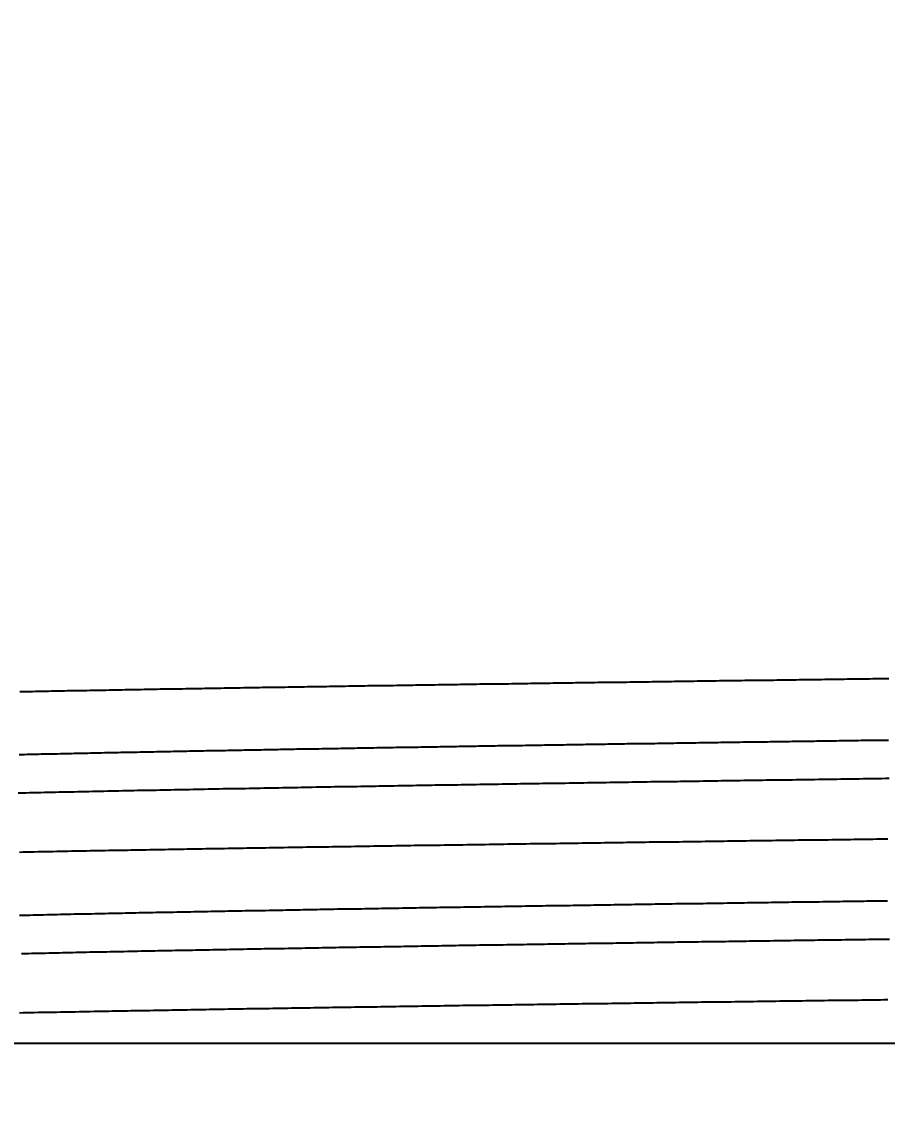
# Model space of a CAD drawing. Header units: millimetres. Extents: x 0 to 5600, y -67 to 2530.
# Drawn here: x 4130.13 to 4138.43, y 874.2 to 884.56 of the extents above; entities that cross this region are included whole.
import ezdxf

# ---------------------------------------------------------------- set-up
doc = ezdxf.new("R2010")
doc.units = ezdxf.units.MM
doc.layers.add('내부선 및 부속', color=4, linetype='Continuous')
doc.layers.add('치수선', color=7, linetype='Continuous')
doc.styles.add('____', font='')
doc.styles.get('____').set_extended_font_data('굴림')
doc.dimstyles.new('MSADIM', dxfattribs={"dimtxt": 33, "dimasz": 17, "dimexe": 10, "dimexo": 7.5, "dimgap": 10, "dimtad": 0, "dimtih": 1, "dimtoh": 1, "dimdec": 0, "dimzin": 1, "dimdsep": 46, "dimtxsty": '____', "dimcen": 11.25, "dimadec": 0, "dimazin": 0, "dimtfac": 1, "dimtdec": 0, "dimtix": 1, "dimtmove": 0, "dimatfit": 3, "dimfxl": 1, "dimtolj": 1, "dimtzin": 1, "dimarcsym": 0})

# ---------------------------------------------------------------- blocks, each defined once
blk = doc.blocks.new('*D10')
at = {"layer": '치수선', "color": 0, "linetype": 'Continuous', "lineweight": -2, "transparency": 16777216}
for p, q in [((3996.713, 930.2), (3855.18, 930.2)), ((3865.18, 913.2), (3865.18, 603.033)), ((3865.18, 247.2), (3865.18, 557.367)), ((4163.713, 230.2), (3855.18, 230.2))]:
    blk.add_line(p, q, dxfattribs=at)
at = {"layer": '치수선', "color": 0, "linetype": 'Continuous', "transparency": 16777216}
for points in [[(3862.347, 913.2), (3868.014, 913.2), (3865.18, 930.2)], [(3862.347, 247.2), (3868.014, 247.2), (3865.18, 230.2)]]:
    blk.add_solid(points, dxfattribs=at)
at = {"layer": '치수선', "color": 0, "linetype": 'Continuous', "transparency": 16777216, "insert": (3865.18, 580.2), "char_height": 25, "attachment_point": 5, "style": '____'}
blk.add_mtext('\\A1;700', dxfattribs=at)

msp = doc.modelspace()

# ---------------------------------------------------------------- linework, layer by layer
at = {"layer": '내부선 및 부속', "linetype": 'Continuous'}
msp.add_line((4167.113, 874.767), (4125.315, 874.767), dxfattribs=at)
at = {"layer": '내부선 및 부속', "linetype": 'Continuous', "flags": 128}
for points in [[(4130.114, 878.139), (4130.145, 878.14), (4130.175, 878.14), (4130.206, 878.141), (4130.237, 878.141), (4130.267, 878.142), (4130.298, 878.143), (4130.328, 878.143), (4130.359, 878.144), (4130.39, 878.144), (4130.42, 878.145), (4130.451, 878.145), (4130.481, 878.146), (4130.512, 878.147), (4130.543, 878.147), (4130.573, 878.148), (4130.604, 878.148), (4130.634, 878.149), (4130.665, 878.149), (4130.696, 878.15), (4130.726, 878.151), (4130.757, 878.151), (4130.787, 878.152), (4130.818, 878.152), (4130.849, 878.153), (4130.879, 878.153), (4130.91, 878.154), (4130.94, 878.154), (4130.971, 878.155), (4131.002, 878.155), (4131.032, 878.156), (4131.063, 878.157), (4131.093, 878.157), (4131.124, 878.158), (4131.155, 878.158), (4131.185, 878.159), (4131.216, 878.159), (4131.247, 878.16), (4131.277, 878.16), (4131.308, 878.161), (4131.338, 878.161), (4131.369, 878.162), (4131.4, 878.162), (4131.43, 878.163), (4131.461, 878.164), (4131.491, 878.164), (4131.522, 878.165), (4131.553, 878.165), (4131.583, 878.166), (4131.614, 878.166), (4131.644, 878.167), (4131.675, 878.167), (4131.706, 878.168), (4131.736, 878.168), (4131.767, 878.169), (4131.797, 878.169), (4131.797, 878.169), (4131.828, 878.17), (4131.859, 878.17), (4131.889, 878.171), (4131.92, 878.171), (4131.95, 878.172), (4131.981, 878.172), (4132.012, 878.173), (4132.042, 878.173), (4132.073, 878.174), (4132.103, 878.174), (4132.134, 878.175), (4132.165, 878.175), (4132.195, 878.176), (4132.226, 878.176), (4132.257, 878.177), (4132.287, 878.177), (4132.318, 878.178), (4132.348, 878.178), (4132.379, 878.179), (4132.41, 878.179), (4132.44, 878.18), (4132.471, 878.18), (4132.501, 878.181), (4132.532, 878.181), (4132.563, 878.182), (4132.593, 878.182), (4132.624, 878.183), (4132.654, 878.183), (4132.685, 878.184), (4132.716, 878.184), (4132.746, 878.185), (4132.777, 878.185), (4132.807, 878.186), (4132.838, 878.186), (4132.869, 878.187), (4132.899, 878.187), (4132.93, 878.188), (4132.96, 878.188), (4132.991, 878.189), (4133.022, 878.189), (4133.052, 878.189), (4133.083, 878.19), (4133.114, 878.19), (4133.144, 878.191), (4133.175, 878.191), (4133.205, 878.192), (4133.236, 878.192), (4133.267, 878.193), (4133.297, 878.193), (4133.328, 878.194), (4133.358, 878.194), (4133.389, 878.195), (4133.42, 878.195), (4133.45, 878.196), (4133.481, 878.196), (4133.511, 878.197), (4133.542, 878.197), (4133.573, 878.197), (4133.603, 878.198), (4133.634, 878.198), (4133.664, 878.199), (4133.695, 878.199), (4133.726, 878.2), (4133.756, 878.2), (4133.787, 878.201), (4133.817, 878.201), (4133.848, 878.202), (4133.879, 878.202), (4133.909, 878.203), (4133.94, 878.203), (4133.97, 878.203), (4134.001, 878.204), (4134.032, 878.204), (4134.062, 878.205), (4134.093, 878.205), (4134.124, 878.206), (4134.154, 878.206), (4134.185, 878.207), (4134.215, 878.207), (4134.246, 878.207), (4134.277, 878.208), (4134.307, 878.208), (4134.338, 878.209), (4134.368, 878.209), (4134.399, 878.21), (4134.43, 878.21), (4134.46, 878.211), (4134.491, 878.211), (4134.521, 878.212), (4134.552, 878.212), (4134.583, 878.212), (4134.613, 878.213), (4134.644, 878.213), (4134.674, 878.214), (4134.705, 878.214), (4134.736, 878.215), (4134.766, 878.215), (4134.797, 878.215), (4134.828, 878.216), (4134.858, 878.216), (4134.858, 878.216), (4134.889, 878.217), (4134.919, 878.217), (4134.95, 878.218), (4134.981, 878.218), (4135.011, 878.219), (4135.042, 878.219), (4135.072, 878.219), (4135.103, 878.22), (4135.134, 878.22), (4135.164, 878.221), (4135.195, 878.221), (4135.225, 878.222), (4135.256, 878.222), (4135.287, 878.222), (4135.317, 878.223), (4135.348, 878.223), (4135.378, 878.224), (4135.409, 878.224), (4135.44, 878.225), (4135.47, 878.225), (4135.501, 878.225), (4135.531, 878.226), (4135.562, 878.226), (4135.593, 878.227), (4135.623, 878.227), (4135.654, 878.228), (4135.685, 878.228), (4135.715, 878.228), (4135.746, 878.229), (4135.776, 878.229), (4135.807, 878.23), (4135.838, 878.23), (4135.868, 878.231), (4135.899, 878.231), (4135.929, 878.231), (4135.96, 878.232), (4135.991, 878.232), (4136.021, 878.233), (4136.052, 878.233), (4136.082, 878.234), (4136.113, 878.234), (4136.144, 878.234), (4136.174, 878.235), (4136.205, 878.235), (4136.235, 878.236), (4136.266, 878.236), (4136.297, 878.236), (4136.327, 878.237), (4136.358, 878.237), (4136.388, 878.238), (4136.419, 878.238), (4136.45, 878.239), (4136.48, 878.239), (4136.511, 878.239), (4136.542, 878.24), (4136.572, 878.24), (4136.603, 878.241), (4136.633, 878.241), (4136.664, 878.241), (4136.695, 878.242), (4136.725, 878.242), (4136.756, 878.243), (4136.786, 878.243), (4136.817, 878.244), (4136.848, 878.244), (4136.878, 878.244), (4136.909, 878.245), (4136.939, 878.245), (4136.97, 878.246), (4137.001, 878.246), (4137.031, 878.246), (4137.062, 878.247), (4137.092, 878.247), (4137.123, 878.248), (4137.154, 878.248), (4137.184, 878.248), (4137.215, 878.249), (4137.246, 878.249), (4137.276, 878.25), (4137.307, 878.25), (4137.337, 878.25), (4137.368, 878.251), (4137.399, 878.251), (4137.429, 878.252), (4137.46, 878.252), (4137.49, 878.252), (4137.521, 878.253), (4137.552, 878.253), (4137.582, 878.254), (4137.613, 878.254), (4137.643, 878.254), (4137.674, 878.255), (4137.705, 878.255), (4137.735, 878.256), (4137.766, 878.256), (4137.796, 878.256), (4137.827, 878.257), (4137.858, 878.257), (4137.888, 878.258), (4137.919, 878.258), (4137.919, 878.258), (4137.949, 878.258), (4137.98, 878.259), (4138.011, 878.259), (4138.041, 878.26), (4138.072, 878.26), (4138.103, 878.26), (4138.133, 878.261), (4138.164, 878.261), (4138.194, 878.262), (4138.225, 878.262), (4138.256, 878.262), (4138.286, 878.263), (4138.317, 878.263), (4138.347, 878.264), (4138.378, 878.264), (4138.409, 878.264), (4138.439, 878.265)], [(4138.437, 877.672), (4138.411, 877.672), (4138.385, 877.672), (4138.358, 877.671), (4138.332, 877.671), (4138.306, 877.671), (4138.306, 877.671), (4138.279, 877.67), (4138.253, 877.67), (4138.227, 877.669), (4138.2, 877.669), (4138.174, 877.669), (4138.148, 877.668), (4138.121, 877.668), (4138.095, 877.668), (4138.068, 877.667), (4138.042, 877.667), (4138.016, 877.667), (4137.989, 877.666), (4137.963, 877.666), (4137.937, 877.665), (4137.91, 877.665), (4137.884, 877.665), (4137.858, 877.664), (4137.831, 877.664), (4137.805, 877.664), (4137.779, 877.663), (4137.752, 877.663), (4137.726, 877.662), (4137.699, 877.662), (4137.673, 877.662), (4137.647, 877.661), (4137.62, 877.661), (4137.594, 877.661), (4137.568, 877.66), (4137.541, 877.66), (4137.515, 877.66), (4137.489, 877.659), (4137.462, 877.659), (4137.436, 877.658), (4137.409, 877.658), (4137.383, 877.658), (4137.357, 877.657), (4137.33, 877.657), (4137.304, 877.657), (4137.278, 877.656), (4137.251, 877.656), (4137.225, 877.655), (4137.199, 877.655), (4137.172, 877.655), (4137.146, 877.654), (4137.12, 877.654), (4137.093, 877.653), (4137.067, 877.653), (4137.04, 877.653), (4137.014, 877.652), (4136.988, 877.652), (4136.961, 877.652), (4136.935, 877.651), (4136.909, 877.651), (4136.882, 877.65), (4136.856, 877.65), (4136.83, 877.65), (4136.803, 877.649), (4136.777, 877.649), (4136.75, 877.649), (4136.724, 877.648), (4136.698, 877.648), (4136.671, 877.647), (4136.645, 877.647), (4136.619, 877.647), (4136.592, 877.646), (4136.566, 877.646), (4136.54, 877.645), (4136.513, 877.645), (4136.487, 877.645), (4136.461, 877.644), (4136.434, 877.644), (4136.408, 877.644), (4136.381, 877.643), (4136.355, 877.643), (4136.329, 877.642), (4136.302, 877.642), (4136.276, 877.642), (4136.25, 877.641), (4136.223, 877.641), (4136.197, 877.64), (4136.171, 877.64), (4136.144, 877.64), (4136.118, 877.639), (4136.091, 877.639), (4136.065, 877.638), (4136.039, 877.638), (4136.012, 877.638), (4135.986, 877.637), (4135.96, 877.637), (4135.933, 877.637), (4135.907, 877.636), (4135.881, 877.636), (4135.854, 877.635), (4135.828, 877.635), (4135.802, 877.635), (4135.775, 877.634), (4135.749, 877.634), (4135.722, 877.633), (4135.696, 877.633), (4135.67, 877.633), (4135.67, 877.633), (4135.643, 877.632), (4135.617, 877.632), (4135.591, 877.631), (4135.564, 877.631), (4135.538, 877.631), (4135.512, 877.63), (4135.485, 877.63), (4135.459, 877.629), (4135.432, 877.629), (4135.406, 877.629), (4135.38, 877.628), (4135.353, 877.628), (4135.327, 877.627), (4135.301, 877.627), (4135.274, 877.627), (4135.248, 877.626), (4135.222, 877.626), (4135.195, 877.625), (4135.169, 877.625), (4135.143, 877.625), (4135.116, 877.624), (4135.09, 877.624), (4135.063, 877.623), (4135.037, 877.623), (4135.011, 877.622), (4134.984, 877.622), (4134.958, 877.622), (4134.932, 877.621), (4134.905, 877.621), (4134.879, 877.62), (4134.853, 877.62), (4134.826, 877.62), (4134.8, 877.619), (4134.774, 877.619), (4134.747, 877.618), (4134.721, 877.618), (4134.694, 877.618), (4134.668, 877.617), (4134.642, 877.617), (4134.615, 877.616), (4134.589, 877.616), (4134.563, 877.615), (4134.536, 877.615), (4134.51, 877.615), (4134.484, 877.614), (4134.457, 877.614), (4134.431, 877.613), (4134.404, 877.613), (4134.378, 877.613), (4134.352, 877.612), (4134.325, 877.612), (4134.299, 877.611), (4134.273, 877.611), (4134.246, 877.61), (4134.22, 877.61), (4134.194, 877.61), (4134.167, 877.609), (4134.141, 877.609), (4134.115, 877.608), (4134.088, 877.608), (4134.062, 877.607), (4134.035, 877.607), (4134.009, 877.607), (4133.983, 877.606), (4133.956, 877.606), (4133.93, 877.605), (4133.904, 877.605), (4133.877, 877.604), (4133.851, 877.604), (4133.825, 877.604), (4133.798, 877.603), (4133.772, 877.603), (4133.746, 877.602), (4133.719, 877.602), (4133.693, 877.601), (4133.666, 877.601), (4133.64, 877.6), (4133.614, 877.6), (4133.587, 877.6), (4133.561, 877.599), (4133.535, 877.599), (4133.508, 877.598), (4133.482, 877.598), (4133.456, 877.597), (4133.429, 877.597), (4133.403, 877.597), (4133.376, 877.596), (4133.35, 877.596), (4133.324, 877.595), (4133.297, 877.595), (4133.271, 877.594), (4133.245, 877.594), (4133.218, 877.593), (4133.192, 877.593), (4133.166, 877.592), (4133.139, 877.592), (4133.113, 877.592), (4133.087, 877.591), (4133.06, 877.591), (4133.034, 877.59), (4133.034, 877.59), (4133.007, 877.59), (4132.981, 877.589), (4132.955, 877.589), (4132.928, 877.588), (4132.902, 877.588), (4132.876, 877.587), (4132.849, 877.587), (4132.823, 877.587), (4132.797, 877.586), (4132.77, 877.586), (4132.744, 877.585), (4132.718, 877.585), (4132.691, 877.584), (4132.665, 877.584), (4132.638, 877.583), (4132.612, 877.583), (4132.586, 877.582), (4132.559, 877.582), (4132.533, 877.581), (4132.507, 877.581), (4132.48, 877.58), (4132.454, 877.58), (4132.428, 877.579), (4132.401, 877.579), (4132.375, 877.579), (4132.349, 877.578), (4132.322, 877.578), (4132.296, 877.577), (4132.269, 877.577), (4132.243, 877.576), (4132.217, 877.576), (4132.19, 877.575), (4132.164, 877.575), (4132.138, 877.574), (4132.111, 877.574), (4132.085, 877.573), (4132.059, 877.573), (4132.032, 877.572), (4132.006, 877.572), (4131.98, 877.571), (4131.953, 877.571), (4131.927, 877.57), (4131.9, 877.57), (4131.874, 877.569), (4131.848, 877.569), (4131.821, 877.568), (4131.795, 877.568), (4131.769, 877.567), (4131.742, 877.567), (4131.716, 877.566), (4131.69, 877.566), (4131.663, 877.565), (4131.637, 877.565), (4131.611, 877.564), (4131.584, 877.564), (4131.558, 877.563), (4131.531, 877.563), (4131.505, 877.562), (4131.479, 877.562), (4131.452, 877.561), (4131.426, 877.561), (4131.4, 877.56), (4131.373, 877.56), (4131.347, 877.559), (4131.321, 877.559), (4131.294, 877.558), (4131.268, 877.558), (4131.241, 877.557), (4131.215, 877.556), (4131.189, 877.556), (4131.162, 877.555), (4131.136, 877.555), (4131.11, 877.554), (4131.083, 877.554), (4131.057, 877.553), (4131.031, 877.553), (4131.004, 877.552), (4130.978, 877.552), (4130.952, 877.551), (4130.925, 877.551), (4130.899, 877.55), (4130.873, 877.55), (4130.846, 877.549), (4130.82, 877.548), (4130.793, 877.548), (4130.767, 877.547), (4130.741, 877.547), (4130.714, 877.546), (4130.688, 877.546), (4130.662, 877.545), (4130.635, 877.545), (4130.609, 877.544), (4130.583, 877.543), (4130.556, 877.543), (4130.53, 877.542), (4130.504, 877.542), (4130.477, 877.541), (4130.451, 877.541), (4130.424, 877.54), (4130.398, 877.539), (4130.398, 877.539), (4130.372, 877.539), (4130.345, 877.538), (4130.319, 877.538), (4130.293, 877.537), (4130.266, 877.536), (4130.24, 877.536), (4130.214, 877.535), (4130.187, 877.535), (4130.161, 877.534), (4130.135, 877.534), (4130.108, 877.533)], [(4138.442, 877.305), (4138.407, 877.305), (4138.371, 877.304), (4138.335, 877.304), (4138.3, 877.303), (4138.264, 877.303), (4138.229, 877.302), (4138.193, 877.302), (4138.157, 877.301), (4138.122, 877.301), (4138.086, 877.3), (4138.05, 877.3), (4138.015, 877.299), (4137.979, 877.299), (4137.943, 877.298), (4137.908, 877.298), (4137.872, 877.297), (4137.836, 877.297), (4137.801, 877.296), (4137.765, 877.296), (4137.729, 877.295), (4137.694, 877.295), (4137.658, 877.294), (4137.623, 877.294), (4137.587, 877.293), (4137.551, 877.293), (4137.516, 877.292), (4137.48, 877.292), (4137.444, 877.291), (4137.409, 877.291), (4137.373, 877.29), (4137.337, 877.29), (4137.302, 877.289), (4137.266, 877.289), (4137.23, 877.288), (4137.195, 877.288), (4137.159, 877.287), (4137.123, 877.287), (4137.088, 877.286), (4137.052, 877.286), (4137.017, 877.285), (4136.981, 877.285), (4136.945, 877.284), (4136.91, 877.284), (4136.874, 877.283), (4136.838, 877.283), (4136.803, 877.282), (4136.767, 877.282), (4136.731, 877.281), (4136.696, 877.28), (4136.66, 877.28), (4136.624, 877.279), (4136.589, 877.279), (4136.553, 877.278), (4136.517, 877.278), (4136.482, 877.277), (4136.446, 877.277), (4136.411, 877.276), (4136.375, 877.276), (4136.339, 877.275), (4136.304, 877.275), (4136.268, 877.274), (4136.232, 877.274), (4136.197, 877.273), (4136.161, 877.273), (4136.125, 877.272), (4136.09, 877.272), (4136.054, 877.271), (4136.018, 877.271), (4135.983, 877.27), (4135.947, 877.269), (4135.911, 877.269), (4135.876, 877.268), (4135.84, 877.268), (4135.805, 877.267), (4135.769, 877.267), (4135.733, 877.266), (4135.698, 877.266), (4135.662, 877.265), (4135.626, 877.265), (4135.591, 877.264), (4135.555, 877.264), (4135.519, 877.263), (4135.519, 877.263), (4135.484, 877.262), (4135.448, 877.262), (4135.412, 877.261), (4135.377, 877.261), (4135.341, 877.26), (4135.305, 877.26), (4135.27, 877.259), (4135.234, 877.259), (4135.199, 877.258), (4135.163, 877.258), (4135.127, 877.257), (4135.092, 877.256), (4135.056, 877.256), (4135.02, 877.255), (4134.985, 877.255), (4134.949, 877.254), (4134.913, 877.254), (4134.878, 877.253), (4134.842, 877.253), (4134.806, 877.252), (4134.771, 877.251), (4134.735, 877.251), (4134.699, 877.25), (4134.664, 877.25), (4134.628, 877.249), (4134.593, 877.249), (4134.557, 877.248), (4134.521, 877.248), (4134.486, 877.247), (4134.45, 877.246), (4134.414, 877.246), (4134.379, 877.245), (4134.343, 877.245), (4134.307, 877.244), (4134.272, 877.244), (4134.236, 877.243), (4134.2, 877.242), (4134.165, 877.242), (4134.129, 877.241), (4134.093, 877.241), (4134.058, 877.24), (4134.022, 877.24), (4133.987, 877.239), (4133.951, 877.238), (4133.915, 877.238), (4133.88, 877.237), (4133.844, 877.237), (4133.808, 877.236), (4133.773, 877.235), (4133.737, 877.235), (4133.701, 877.234), (4133.666, 877.234), (4133.63, 877.233), (4133.594, 877.232), (4133.559, 877.232), (4133.523, 877.231), (4133.487, 877.231), (4133.452, 877.23), (4133.416, 877.229), (4133.381, 877.229), (4133.345, 877.228), (4133.309, 877.228), (4133.274, 877.227), (4133.238, 877.226), (4133.202, 877.226), (4133.167, 877.225), (4133.131, 877.225), (4133.095, 877.224), (4133.06, 877.223), (4133.024, 877.223), (4132.988, 877.222), (4132.953, 877.222), (4132.917, 877.221), (4132.881, 877.22), (4132.846, 877.22), (4132.81, 877.219), (4132.775, 877.218), (4132.739, 877.218), (4132.703, 877.217), (4132.668, 877.217), (4132.632, 877.216), (4132.596, 877.215), (4132.561, 877.215), (4132.525, 877.214), (4132.489, 877.213), (4132.454, 877.213), (4132.418, 877.212), (4132.382, 877.211), (4132.347, 877.211), (4132.311, 877.21), (4132.276, 877.209), (4132.24, 877.209), (4132.204, 877.208), (4132.169, 877.208), (4132.133, 877.207), (4132.097, 877.206), (4132.062, 877.206), (4132.026, 877.205), (4131.99, 877.204), (4131.955, 877.204), (4131.955, 877.204), (4131.919, 877.203), (4131.883, 877.202), (4131.848, 877.202), (4131.812, 877.201), (4131.776, 877.2), (4131.741, 877.199), (4131.705, 877.199), (4131.67, 877.198), (4131.634, 877.197), (4131.598, 877.197), (4131.563, 877.196), (4131.527, 877.195), (4131.491, 877.195), (4131.456, 877.194), (4131.42, 877.193), (4131.384, 877.193), (4131.349, 877.192), (4131.313, 877.191), (4131.277, 877.19), (4131.242, 877.19), (4131.206, 877.189), (4131.171, 877.188), (4131.135, 877.188), (4131.099, 877.187), (4131.064, 877.186), (4131.028, 877.185), (4130.992, 877.185), (4130.957, 877.184), (4130.921, 877.183), (4130.885, 877.183), (4130.85, 877.182), (4130.814, 877.181), (4130.778, 877.18), (4130.743, 877.18), (4130.707, 877.179), (4130.672, 877.178), (4130.636, 877.177), (4130.6, 877.177), (4130.565, 877.176), (4130.529, 877.175), (4130.493, 877.174), (4130.458, 877.173), (4130.422, 877.173), (4130.386, 877.172), (4130.351, 877.171), (4130.315, 877.17), (4130.279, 877.169), (4130.244, 877.169), (4130.208, 877.168), (4130.173, 877.167), (4130.137, 877.166), (4130.101, 877.165)], [(4138.43, 876.725), (4138.395, 876.724), (4138.359, 876.724), (4138.323, 876.724), (4138.287, 876.723), (4138.252, 876.723), (4138.216, 876.722), (4138.18, 876.722), (4138.145, 876.721), (4138.109, 876.721), (4138.073, 876.72), (4138.038, 876.72), (4138.002, 876.719), (4137.966, 876.719), (4137.93, 876.718), (4137.895, 876.718), (4137.859, 876.717), (4137.823, 876.717), (4137.788, 876.717), (4137.752, 876.716), (4137.716, 876.716), (4137.68, 876.715), (4137.645, 876.715), (4137.609, 876.714), (4137.573, 876.714), (4137.538, 876.713), (4137.502, 876.713), (4137.466, 876.712), (4137.431, 876.712), (4137.395, 876.711), (4137.359, 876.711), (4137.323, 876.71), (4137.288, 876.71), (4137.252, 876.709), (4137.216, 876.709), (4137.181, 876.709), (4137.145, 876.708), (4137.109, 876.708), (4137.074, 876.707), (4137.038, 876.707), (4137.002, 876.706), (4136.966, 876.706), (4136.931, 876.705), (4136.895, 876.705), (4136.859, 876.704), (4136.824, 876.704), (4136.788, 876.703), (4136.752, 876.703), (4136.716, 876.702), (4136.681, 876.702), (4136.645, 876.701), (4136.609, 876.701), (4136.574, 876.7), (4136.538, 876.7), (4136.502, 876.699), (4136.467, 876.699), (4136.431, 876.698), (4136.395, 876.698), (4136.359, 876.697), (4136.324, 876.697), (4136.288, 876.697), (4136.252, 876.696), (4136.217, 876.696), (4136.181, 876.695), (4136.145, 876.695), (4136.11, 876.694), (4136.074, 876.694), (4136.038, 876.693), (4136.002, 876.693), (4135.967, 876.692), (4135.931, 876.692), (4135.895, 876.691), (4135.86, 876.691), (4135.824, 876.69), (4135.788, 876.69), (4135.752, 876.689), (4135.717, 876.689), (4135.681, 876.688), (4135.645, 876.688), (4135.61, 876.687), (4135.574, 876.687), (4135.538, 876.686), (4135.503, 876.686), (4135.503, 876.686), (4135.467, 876.685), (4135.431, 876.685), (4135.395, 876.684), (4135.36, 876.684), (4135.324, 876.683), (4135.288, 876.683), (4135.253, 876.682), (4135.217, 876.682), (4135.181, 876.681), (4135.146, 876.681), (4135.11, 876.68), (4135.074, 876.68), (4135.038, 876.679), (4135.003, 876.679), (4134.967, 876.678), (4134.931, 876.678), (4134.896, 876.677), (4134.86, 876.677), (4134.824, 876.676), (4134.789, 876.676), (4134.753, 876.675), (4134.717, 876.675), (4134.681, 876.674), (4134.646, 876.673), (4134.61, 876.673), (4134.574, 876.672), (4134.539, 876.672), (4134.503, 876.671), (4134.467, 876.671), (4134.431, 876.67), (4134.396, 876.67), (4134.36, 876.669), (4134.324, 876.669), (4134.289, 876.668), (4134.253, 876.668), (4134.217, 876.667), (4134.182, 876.667), (4134.146, 876.666), (4134.11, 876.666), (4134.074, 876.665), (4134.039, 876.665), (4134.003, 876.664), (4133.967, 876.664), (4133.932, 876.663), (4133.896, 876.663), (4133.86, 876.662), (4133.825, 876.661), (4133.789, 876.661), (4133.753, 876.66), (4133.717, 876.66), (4133.682, 876.659), (4133.646, 876.659), (4133.61, 876.658), (4133.575, 876.658), (4133.539, 876.657), (4133.503, 876.657), (4133.467, 876.656), (4133.432, 876.656), (4133.396, 876.655), (4133.36, 876.654), (4133.325, 876.654), (4133.289, 876.653), (4133.253, 876.653), (4133.218, 876.652), (4133.182, 876.652), (4133.146, 876.651), (4133.11, 876.651), (4133.075, 876.65), (4133.039, 876.649), (4133.003, 876.649), (4132.968, 876.648), (4132.932, 876.648), (4132.896, 876.647), (4132.861, 876.647), (4132.825, 876.646), (4132.789, 876.646), (4132.753, 876.645), (4132.718, 876.644), (4132.682, 876.644), (4132.646, 876.643), (4132.611, 876.643), (4132.575, 876.642), (4132.539, 876.642), (4132.504, 876.641), (4132.468, 876.64), (4132.432, 876.64), (4132.396, 876.639), (4132.361, 876.639), (4132.325, 876.638), (4132.289, 876.638), (4132.254, 876.637), (4132.218, 876.636), (4132.182, 876.636), (4132.147, 876.635), (4132.111, 876.635), (4132.075, 876.634), (4132.039, 876.633), (4132.004, 876.633), (4131.968, 876.632), (4131.932, 876.632), (4131.932, 876.632), (4131.897, 876.631), (4131.861, 876.63), (4131.825, 876.63), (4131.789, 876.629), (4131.754, 876.629), (4131.718, 876.628), (4131.682, 876.627), (4131.647, 876.627), (4131.611, 876.626), (4131.575, 876.626), (4131.54, 876.625), (4131.504, 876.624), (4131.468, 876.624), (4131.432, 876.623), (4131.397, 876.623), (4131.361, 876.622), (4131.325, 876.621), (4131.29, 876.621), (4131.254, 876.62), (4131.218, 876.619), (4131.183, 876.619), (4131.147, 876.618), (4131.111, 876.618), (4131.075, 876.617), (4131.04, 876.616), (4131.004, 876.616), (4130.968, 876.615), (4130.933, 876.614), (4130.897, 876.614), (4130.861, 876.613), (4130.826, 876.613), (4130.79, 876.612), (4130.754, 876.611), (4130.718, 876.611), (4130.683, 876.61), (4130.647, 876.609), (4130.611, 876.609), (4130.576, 876.608), (4130.54, 876.607), (4130.504, 876.607), (4130.469, 876.606), (4130.433, 876.605), (4130.397, 876.605), (4130.361, 876.604), (4130.326, 876.603), (4130.29, 876.603), (4130.254, 876.602), (4130.219, 876.601), (4130.183, 876.601), (4130.147, 876.6), (4130.112, 876.599)], [(4138.429, 876.132), (4138.396, 876.132), (4138.364, 876.132), (4138.331, 876.131), (4138.298, 876.131), (4138.265, 876.13), (4138.233, 876.13), (4138.2, 876.129), (4138.167, 876.129), (4138.134, 876.128), (4138.102, 876.128), (4138.069, 876.127), (4138.036, 876.127), (4138.003, 876.127), (4137.971, 876.126), (4137.938, 876.126), (4137.905, 876.125), (4137.872, 876.125), (4137.84, 876.124), (4137.807, 876.124), (4137.774, 876.123), (4137.741, 876.123), (4137.709, 876.122), (4137.676, 876.122), (4137.643, 876.122), (4137.61, 876.121), (4137.578, 876.121), (4137.545, 876.12), (4137.512, 876.12), (4137.48, 876.119), (4137.447, 876.119), (4137.414, 876.118), (4137.381, 876.118), (4137.349, 876.117), (4137.316, 876.117), (4137.283, 876.116), (4137.25, 876.116), (4137.218, 876.115), (4137.185, 876.115), (4137.152, 876.115), (4137.119, 876.114), (4137.087, 876.114), (4137.054, 876.113), (4137.021, 876.113), (4136.988, 876.112), (4136.956, 876.112), (4136.923, 876.111), (4136.89, 876.111), (4136.857, 876.11), (4136.825, 876.11), (4136.792, 876.109), (4136.759, 876.109), (4136.727, 876.108), (4136.694, 876.108), (4136.661, 876.107), (4136.628, 876.107), (4136.596, 876.106), (4136.563, 876.106), (4136.53, 876.106), (4136.497, 876.105), (4136.465, 876.105), (4136.432, 876.104), (4136.399, 876.104), (4136.366, 876.103), (4136.334, 876.103), (4136.301, 876.102), (4136.268, 876.102), (4136.235, 876.101), (4136.203, 876.101), (4136.17, 876.1), (4136.137, 876.1), (4136.104, 876.099), (4136.104, 876.099), (4136.072, 876.099), (4136.039, 876.098), (4136.006, 876.098), (4135.974, 876.097), (4135.941, 876.097), (4135.908, 876.096), (4135.875, 876.096), (4135.843, 876.095), (4135.81, 876.095), (4135.777, 876.094), (4135.744, 876.094), (4135.712, 876.093), (4135.679, 876.093), (4135.646, 876.092), (4135.613, 876.092), (4135.581, 876.091), (4135.548, 876.091), (4135.515, 876.09), (4135.482, 876.09), (4135.45, 876.089), (4135.417, 876.089), (4135.384, 876.088), (4135.351, 876.088), (4135.319, 876.087), (4135.286, 876.087), (4135.253, 876.086), (4135.221, 876.086), (4135.188, 876.085), (4135.155, 876.085), (4135.122, 876.084), (4135.09, 876.084), (4135.057, 876.083), (4135.024, 876.083), (4134.991, 876.082), (4134.959, 876.082), (4134.926, 876.081), (4134.893, 876.081), (4134.86, 876.08), (4134.828, 876.08), (4134.795, 876.079), (4134.762, 876.079), (4134.729, 876.078), (4134.697, 876.078), (4134.664, 876.077), (4134.631, 876.077), (4134.598, 876.076), (4134.566, 876.076), (4134.533, 876.075), (4134.5, 876.075), (4134.468, 876.074), (4134.435, 876.074), (4134.402, 876.073), (4134.369, 876.073), (4134.337, 876.072), (4134.304, 876.072), (4134.271, 876.071), (4134.238, 876.07), (4134.206, 876.07), (4134.173, 876.069), (4134.14, 876.069), (4134.107, 876.068), (4134.075, 876.068), (4134.042, 876.067), (4134.009, 876.067), (4133.976, 876.066), (4133.944, 876.066), (4133.911, 876.065), (4133.878, 876.065), (4133.845, 876.064), (4133.813, 876.064), (4133.78, 876.063), (4133.747, 876.062), (4133.715, 876.062), (4133.682, 876.061), (4133.649, 876.061), (4133.616, 876.06), (4133.584, 876.06), (4133.551, 876.059), (4133.518, 876.059), (4133.485, 876.058), (4133.453, 876.058), (4133.42, 876.057), (4133.387, 876.056), (4133.354, 876.056), (4133.322, 876.055), (4133.289, 876.055), (4133.256, 876.054), (4133.223, 876.054), (4133.191, 876.053), (4133.158, 876.053), (4133.125, 876.052), (4133.092, 876.051), (4133.06, 876.051), (4133.027, 876.05), (4132.994, 876.05), (4132.962, 876.049), (4132.929, 876.049), (4132.896, 876.048), (4132.863, 876.047), (4132.831, 876.047), (4132.831, 876.047), (4132.798, 876.046), (4132.765, 876.046), (4132.732, 876.045), (4132.7, 876.045), (4132.667, 876.044), (4132.634, 876.043), (4132.601, 876.043), (4132.569, 876.042), (4132.536, 876.042), (4132.503, 876.041), (4132.47, 876.04), (4132.438, 876.04), (4132.405, 876.039), (4132.372, 876.039), (4132.34, 876.038), (4132.307, 876.037), (4132.274, 876.037), (4132.241, 876.036), (4132.209, 876.036), (4132.176, 876.035), (4132.143, 876.034), (4132.11, 876.034), (4132.078, 876.033), (4132.045, 876.033), (4132.012, 876.032), (4131.979, 876.031), (4131.947, 876.031), (4131.914, 876.03), (4131.881, 876.03), (4131.848, 876.029), (4131.816, 876.028), (4131.783, 876.028), (4131.75, 876.027), (4131.718, 876.026), (4131.685, 876.026), (4131.652, 876.025), (4131.619, 876.025), (4131.587, 876.024), (4131.554, 876.023), (4131.521, 876.023), (4131.488, 876.022), (4131.456, 876.021), (4131.423, 876.021), (4131.39, 876.02), (4131.357, 876.02), (4131.325, 876.019), (4131.292, 876.018), (4131.259, 876.018), (4131.226, 876.017), (4131.194, 876.016), (4131.161, 876.016), (4131.128, 876.015), (4131.096, 876.014), (4131.063, 876.014), (4131.03, 876.013), (4130.997, 876.012), (4130.965, 876.012), (4130.932, 876.011), (4130.899, 876.01), (4130.866, 876.01), (4130.834, 876.009), (4130.801, 876.008), (4130.768, 876.008), (4130.735, 876.007), (4130.703, 876.006), (4130.67, 876.005), (4130.637, 876.005), (4130.604, 876.004), (4130.572, 876.003), (4130.539, 876.003), (4130.506, 876.002), (4130.474, 876.001), (4130.441, 876.001), (4130.408, 876), (4130.375, 875.999), (4130.343, 875.998), (4130.31, 875.998), (4130.277, 875.997), (4130.244, 875.996), (4130.212, 875.995), (4130.179, 875.995), (4130.146, 875.994), (4130.113, 875.993)], [(4138.447, 875.765), (4138.414, 875.765), (4138.381, 875.765), (4138.349, 875.764), (4138.316, 875.764), (4138.283, 875.763), (4138.25, 875.763), (4138.218, 875.762), (4138.185, 875.762), (4138.152, 875.761), (4138.119, 875.761), (4138.087, 875.76), (4138.054, 875.76), (4138.021, 875.76), (4137.988, 875.759), (4137.956, 875.759), (4137.923, 875.758), (4137.89, 875.758), (4137.857, 875.757), (4137.825, 875.757), (4137.792, 875.756), (4137.759, 875.756), (4137.727, 875.755), (4137.694, 875.755), (4137.661, 875.754), (4137.628, 875.754), (4137.596, 875.754), (4137.563, 875.753), (4137.53, 875.753), (4137.497, 875.752), (4137.465, 875.752), (4137.432, 875.751), (4137.399, 875.751), (4137.366, 875.75), (4137.334, 875.75), (4137.301, 875.749), (4137.268, 875.749), (4137.235, 875.748), (4137.203, 875.748), (4137.17, 875.748), (4137.137, 875.747), (4137.104, 875.747), (4137.072, 875.746), (4137.039, 875.746), (4137.006, 875.745), (4136.973, 875.745), (4136.941, 875.744), (4136.908, 875.744), (4136.875, 875.743), (4136.843, 875.743), (4136.81, 875.742), (4136.777, 875.742), (4136.744, 875.741), (4136.712, 875.741), (4136.679, 875.74), (4136.646, 875.74), (4136.613, 875.739), (4136.581, 875.739), (4136.548, 875.739), (4136.515, 875.738), (4136.482, 875.738), (4136.45, 875.737), (4136.417, 875.737), (4136.384, 875.736), (4136.351, 875.736), (4136.319, 875.735), (4136.286, 875.735), (4136.253, 875.734), (4136.22, 875.734), (4136.188, 875.733), (4136.155, 875.733), (4136.122, 875.732), (4136.122, 875.732), (4136.09, 875.732), (4136.057, 875.731), (4136.024, 875.731), (4135.991, 875.73), (4135.959, 875.73), (4135.926, 875.729), (4135.893, 875.729), (4135.86, 875.728), (4135.828, 875.728), (4135.795, 875.727), (4135.762, 875.727), (4135.729, 875.726), (4135.697, 875.726), (4135.664, 875.725), (4135.631, 875.725), (4135.598, 875.724), (4135.566, 875.724), (4135.533, 875.723), (4135.5, 875.723), (4135.467, 875.722), (4135.435, 875.722), (4135.402, 875.721), (4135.369, 875.721), (4135.337, 875.72), (4135.304, 875.72), (4135.271, 875.719), (4135.238, 875.719), (4135.206, 875.718), (4135.173, 875.718), (4135.14, 875.717), (4135.107, 875.717), (4135.075, 875.716), (4135.042, 875.716), (4135.009, 875.715), (4134.976, 875.715), (4134.944, 875.714), (4134.911, 875.714), (4134.878, 875.713), (4134.845, 875.713), (4134.813, 875.712), (4134.78, 875.712), (4134.747, 875.711), (4134.714, 875.711), (4134.682, 875.71), (4134.649, 875.71), (4134.616, 875.709), (4134.584, 875.709), (4134.551, 875.708), (4134.518, 875.708), (4134.485, 875.707), (4134.453, 875.707), (4134.42, 875.706), (4134.387, 875.706), (4134.354, 875.705), (4134.322, 875.705), (4134.289, 875.704), (4134.256, 875.703), (4134.223, 875.703), (4134.191, 875.702), (4134.158, 875.702), (4134.125, 875.701), (4134.092, 875.701), (4134.06, 875.7), (4134.027, 875.7), (4133.994, 875.699), (4133.961, 875.699), (4133.929, 875.698), (4133.896, 875.698), (4133.863, 875.697), (4133.831, 875.697), (4133.798, 875.696), (4133.765, 875.695), (4133.732, 875.695), (4133.7, 875.694), (4133.667, 875.694), (4133.634, 875.693), (4133.601, 875.693), (4133.569, 875.692), (4133.536, 875.692), (4133.503, 875.691), (4133.47, 875.691), (4133.438, 875.69), (4133.405, 875.689), (4133.372, 875.689), (4133.339, 875.688), (4133.307, 875.688), (4133.274, 875.687), (4133.241, 875.687), (4133.208, 875.686), (4133.176, 875.686), (4133.143, 875.685), (4133.11, 875.684), (4133.078, 875.684), (4133.045, 875.683), (4133.012, 875.683), (4132.979, 875.682), (4132.947, 875.682), (4132.914, 875.681), (4132.881, 875.68), (4132.848, 875.68), (4132.848, 875.68), (4132.816, 875.679), (4132.783, 875.679), (4132.75, 875.678), (4132.717, 875.678), (4132.685, 875.677), (4132.652, 875.676), (4132.619, 875.676), (4132.586, 875.675), (4132.554, 875.675), (4132.521, 875.674), (4132.488, 875.673), (4132.456, 875.673), (4132.423, 875.672), (4132.39, 875.672), (4132.357, 875.671), (4132.325, 875.671), (4132.292, 875.67), (4132.259, 875.669), (4132.226, 875.669), (4132.194, 875.668), (4132.161, 875.668), (4132.128, 875.667), (4132.095, 875.666), (4132.063, 875.666), (4132.03, 875.665), (4131.997, 875.665), (4131.964, 875.664), (4131.932, 875.663), (4131.899, 875.663), (4131.866, 875.662), (4131.833, 875.661), (4131.801, 875.661), (4131.768, 875.66), (4131.735, 875.66), (4131.703, 875.659), (4131.67, 875.658), (4131.637, 875.658), (4131.604, 875.657), (4131.572, 875.656), (4131.539, 875.656), (4131.506, 875.655), (4131.473, 875.655), (4131.441, 875.654), (4131.408, 875.653), (4131.375, 875.653), (4131.342, 875.652), (4131.31, 875.651), (4131.277, 875.651), (4131.244, 875.65), (4131.211, 875.649), (4131.179, 875.649), (4131.146, 875.648), (4131.113, 875.647), (4131.081, 875.647), (4131.048, 875.646), (4131.015, 875.645), (4130.982, 875.645), (4130.95, 875.644), (4130.917, 875.643), (4130.884, 875.643), (4130.851, 875.642), (4130.819, 875.641), (4130.786, 875.641), (4130.753, 875.64), (4130.72, 875.639), (4130.688, 875.639), (4130.655, 875.638), (4130.622, 875.637), (4130.59, 875.636), (4130.557, 875.636), (4130.524, 875.635), (4130.491, 875.634), (4130.459, 875.634), (4130.426, 875.633), (4130.393, 875.632), (4130.36, 875.631), (4130.328, 875.631), (4130.295, 875.63), (4130.262, 875.629), (4130.229, 875.629), (4130.197, 875.628), (4130.164, 875.627), (4130.131, 875.626)], [(4138.43, 875.185), (4138.395, 875.185), (4138.359, 875.184), (4138.323, 875.184), (4138.287, 875.183), (4138.252, 875.183), (4138.216, 875.182), (4138.18, 875.182), (4138.145, 875.181), (4138.109, 875.181), (4138.073, 875.18), (4138.038, 875.18), (4138.002, 875.18), (4137.966, 875.179), (4137.93, 875.179), (4137.895, 875.178), (4137.859, 875.178), (4137.823, 875.177), (4137.788, 875.177), (4137.752, 875.176), (4137.716, 875.176), (4137.68, 875.175), (4137.645, 875.175), (4137.609, 875.174), (4137.573, 875.174), (4137.538, 875.173), (4137.502, 875.173), (4137.466, 875.172), (4137.431, 875.172), (4137.395, 875.172), (4137.359, 875.171), (4137.323, 875.171), (4137.288, 875.17), (4137.252, 875.17), (4137.216, 875.169), (4137.181, 875.169), (4137.145, 875.168), (4137.109, 875.168), (4137.074, 875.167), (4137.038, 875.167), (4137.002, 875.166), (4136.966, 875.166), (4136.931, 875.165), (4136.895, 875.165), (4136.859, 875.164), (4136.824, 875.164), (4136.788, 875.163), (4136.752, 875.163), (4136.716, 875.162), (4136.681, 875.162), (4136.645, 875.162), (4136.609, 875.161), (4136.574, 875.161), (4136.538, 875.16), (4136.502, 875.16), (4136.467, 875.159), (4136.431, 875.159), (4136.395, 875.158), (4136.359, 875.158), (4136.324, 875.157), (4136.288, 875.157), (4136.252, 875.156), (4136.217, 875.156), (4136.181, 875.155), (4136.145, 875.155), (4136.11, 875.154), (4136.074, 875.154), (4136.038, 875.153), (4136.002, 875.153), (4135.967, 875.152), (4135.931, 875.152), (4135.895, 875.151), (4135.86, 875.151), (4135.824, 875.15), (4135.788, 875.15), (4135.752, 875.149), (4135.717, 875.149), (4135.681, 875.148), (4135.645, 875.148), (4135.61, 875.147), (4135.574, 875.147), (4135.538, 875.146), (4135.503, 875.146), (4135.503, 875.146), (4135.467, 875.145), (4135.431, 875.145), (4135.395, 875.144), (4135.36, 875.144), (4135.324, 875.143), (4135.288, 875.143), (4135.253, 875.142), (4135.217, 875.142), (4135.181, 875.141), (4135.146, 875.141), (4135.11, 875.14), (4135.074, 875.14), (4135.038, 875.139), (4135.003, 875.139), (4134.967, 875.138), (4134.931, 875.138), (4134.896, 875.137), (4134.86, 875.137), (4134.824, 875.136), (4134.788, 875.136), (4134.753, 875.135), (4134.717, 875.135), (4134.681, 875.134), (4134.646, 875.134), (4134.61, 875.133), (4134.574, 875.133), (4134.539, 875.132), (4134.503, 875.132), (4134.467, 875.131), (4134.431, 875.131), (4134.396, 875.13), (4134.36, 875.13), (4134.324, 875.129), (4134.289, 875.128), (4134.253, 875.128), (4134.217, 875.127), (4134.182, 875.127), (4134.146, 875.126), (4134.11, 875.126), (4134.074, 875.125), (4134.039, 875.125), (4134.003, 875.124), (4133.967, 875.124), (4133.932, 875.123), (4133.896, 875.123), (4133.86, 875.122), (4133.825, 875.122), (4133.789, 875.121), (4133.753, 875.121), (4133.717, 875.12), (4133.682, 875.119), (4133.646, 875.119), (4133.61, 875.118), (4133.575, 875.118), (4133.539, 875.117), (4133.503, 875.117), (4133.467, 875.116), (4133.432, 875.116), (4133.396, 875.115), (4133.36, 875.115), (4133.325, 875.114), (4133.289, 875.113), (4133.253, 875.113), (4133.218, 875.112), (4133.182, 875.112), (4133.146, 875.111), (4133.11, 875.111), (4133.075, 875.11), (4133.039, 875.11), (4133.003, 875.109), (4132.968, 875.109), (4132.932, 875.108), (4132.896, 875.107), (4132.861, 875.107), (4132.825, 875.106), (4132.789, 875.106), (4132.753, 875.105), (4132.718, 875.105), (4132.682, 875.104), (4132.646, 875.103), (4132.611, 875.103), (4132.575, 875.102), (4132.539, 875.102), (4132.504, 875.101), (4132.468, 875.101), (4132.432, 875.1), (4132.396, 875.099), (4132.361, 875.099), (4132.325, 875.098), (4132.289, 875.098), (4132.254, 875.097), (4132.218, 875.097), (4132.182, 875.096), (4132.146, 875.095), (4132.111, 875.095), (4132.075, 875.094), (4132.039, 875.094), (4132.004, 875.093), (4131.968, 875.092), (4131.932, 875.092), (4131.932, 875.092), (4131.897, 875.091), (4131.861, 875.091), (4131.825, 875.09), (4131.789, 875.089), (4131.754, 875.089), (4131.718, 875.088), (4131.682, 875.088), (4131.647, 875.087), (4131.611, 875.086), (4131.575, 875.086), (4131.54, 875.085), (4131.504, 875.085), (4131.468, 875.084), (4131.432, 875.083), (4131.397, 875.083), (4131.361, 875.082), (4131.325, 875.082), (4131.29, 875.081), (4131.254, 875.08), (4131.218, 875.08), (4131.183, 875.079), (4131.147, 875.078), (4131.111, 875.078), (4131.075, 875.077), (4131.04, 875.077), (4131.004, 875.076), (4130.968, 875.075), (4130.933, 875.075), (4130.897, 875.074), (4130.861, 875.073), (4130.826, 875.073), (4130.79, 875.072), (4130.754, 875.071), (4130.718, 875.071), (4130.683, 875.07), (4130.647, 875.069), (4130.611, 875.069), (4130.576, 875.068), (4130.54, 875.067), (4130.504, 875.067), (4130.469, 875.066), (4130.433, 875.065), (4130.397, 875.065), (4130.361, 875.064), (4130.326, 875.063), (4130.29, 875.063), (4130.254, 875.062), (4130.219, 875.061), (4130.183, 875.061), (4130.147, 875.06), (4130.112, 875.059)]]:
    msp.add_lwpolyline(points, dxfattribs=at)

# ---------------------------------------------------------------- dimensions: what is measured, and where the dimension line sits
at = {"layer": '치수선', "linetype": 'Continuous'}
dim = msp.add_linear_dim(base=(3865.18, 230.2), p1=(4004.213, 930.2), p2=(4171.213, 230.2), angle=90, dimstyle='MSADIM', override={"dimtxt": 25}, dxfattribs=at)
dim.commit()
dim.dimension.update_dxf_attribs({"geometry": '*D10', "text_midpoint": (3865.18, 580.2)})

doc.saveas('drawing.dxf')
